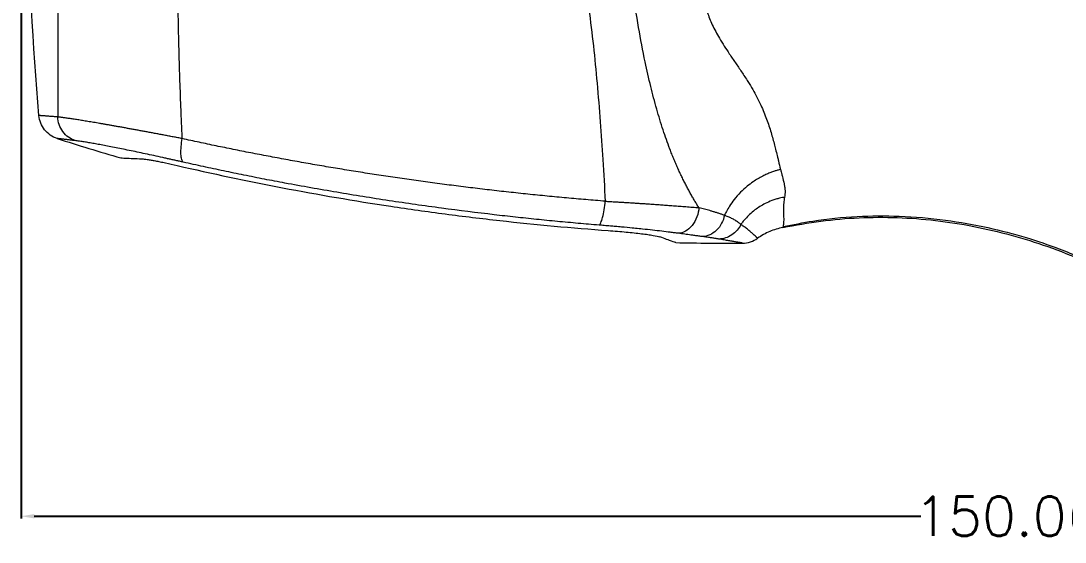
# Model space of a CAD drawing. Header units: inches. Extents: x 1424 to 4050, y 1126 to 1517.
# Drawn here: x 2525.5 to 2605, y 1310.1 to 1349.7 of the extents above; entities that cross this region are included whole.
import ezdxf

# ---------------------------------------------------------------- set-up
doc = ezdxf.new("R2010")
doc.units = ezdxf.units.IN
doc.header["$LTSCALE"] = 15
doc.styles.get("Standard").update_dxf_attribs({"font": 'txt', "bigfont": 'gbcbig.shx'})
doc.dimstyles.new('3', dxfattribs={"dimtxt": 3, "dimasz": 1, "dimexe": 0.18, "dimexo": 0.0625, "dimgap": 0.09, "dimtad": 0, "dimdsep": 46, "dimtxsty": 'Standard', "dimcen": 1, "dimclrd": 3, "dimclre": 3, "dimadec": 0, "dimazin": 2, "dimtfac": 1, "dimtofl": 0, "dimtmove": 0, "dimatfit": 3, "dimfxl": 1, "dimtolj": 1, "dimtzin": 0, "dimarcsym": 0})

# ---------------------------------------------------------------- blocks, each defined once
blk = doc.blocks.new('*D185')
at = {"color": 3, "lineweight": -2}
for p, q in [((2525.558, 1375.044), (2525.558, 1311.862)), ((2675.615, 1329.68), (2675.615, 1311.862)), ((2526.558, 1312.042), (2593.996, 1312.042)), ((2674.615, 1312.042), (2607.176, 1312.042))]:
    blk.add_line(p, q, dxfattribs=at)
at = {"color": 3}
for points in [[(2526.558, 1312.208), (2526.558, 1311.875), (2525.558, 1312.042)], [(2674.615, 1312.208), (2674.615, 1311.875), (2675.615, 1312.042)]]:
    blk.add_solid(points, dxfattribs=at)
at = {"layer": 'Defpoints', "color": 0}
for p in [(2525.558, 1375.106), (2675.615, 1329.742), (2675.615, 1312.042)]:
    blk.add_point(p, dxfattribs=at)
at = {"color": 0, "insert": (2600.586, 1312.042), "char_height": 3, "attachment_point": 5}
blk.add_mtext('\\A1;150.06', dxfattribs=at)
blk = doc.blocks.new('*D193')
at = {"color": 3, "lineweight": -2}
for p, q in [((2567.575, 1415.401), (2698.008, 1415.401)), ((2697.828, 1414.401), (2697.828, 1374.825)), ((2697.828, 1323.069), (2697.828, 1362.645)), ((2645.939, 1322.069), (2698.008, 1322.069))]:
    blk.add_line(p, q, dxfattribs=at)
at = {"color": 3}
for points in [[(2697.661, 1414.401), (2697.994, 1414.401), (2697.828, 1415.401)], [(2697.661, 1323.069), (2697.994, 1323.069), (2697.828, 1322.069)]]:
    blk.add_solid(points, dxfattribs=at)
at = {"layer": 'Defpoints', "color": 0}
for p in [(2567.513, 1415.401), (2645.876, 1322.069), (2697.828, 1322.069)]:
    blk.add_point(p, dxfattribs=at)
at = {"color": 0, "insert": (2697.828, 1368.735), "char_height": 3, "attachment_point": 5, "rotation": 90}
blk.add_mtext('\\A1;93.33', dxfattribs=at)

msp = doc.modelspace()

# ---------------------------------------------------------------- linework, layer by layer
at = {"color": 7, "linetype": 'Continuous', "lineweight": 15}
for start, end in [(252.173, 253.91922), (268.71346, 270.47256)]:
    msp.add_arc((2579.077, 1498.643), 165.825, start, end, dxfattribs=at)
for points, knots in [([(2526.922, 1342.53), (2526.481, 1347.949), (2526.147, 1353.373), (2525.692, 1364.234), (2525.571, 1369.671), (2525.545, 1380.541), (2525.639, 1385.977), (2526.041, 1396.841), (2526.349, 1402.268), (2526.765, 1407.689)], [0, 0, 0, 0, 0.25, 0.25, 0.5, 0.5, 0.75, 0.75, 1, 1, 1, 1]), ([(2526.812, 1407.696), (2526.64, 1404.985), (2526.524, 1402.28), (2526.434, 1396.88), (2526.46, 1394.181), (2526.635, 1388.778), (2526.782, 1386.073), (2527.121, 1380.652), (2527.314, 1377.934), (2527.682, 1372.486), (2527.857, 1369.755), (2528.128, 1364.296), (2528.222, 1361.563), (2528.33, 1356.093), (2528.345, 1353.356), (2528.348, 1347.884), (2528.338, 1345.149), (2528.346, 1342.419)], [0, 0, 0, 0, 0.125, 0.125, 0.25, 0.25, 0.375, 0.375, 0.5, 0.5, 0.625, 0.625, 0.75, 0.75, 0.875, 0.875, 1, 1, 1, 1]), ([(2577.122, 1335.514), (2577.067, 1335.601), (2576.957, 1335.776), (2576.793, 1336.048), (2576.629, 1336.328), (2576.465, 1336.617), (2576.302, 1336.914), (2576.141, 1337.221), (2575.98, 1337.536), (2575.821, 1337.859), (2575.664, 1338.192), (2575.508, 1338.533), (2575.355, 1338.882), (2575.204, 1339.24), (2575.056, 1339.607), (2574.775, 1340.328), (2574.377, 1341.456), (2573.892, 1343.047), (2573.439, 1344.774), (2572.971, 1346.843), (2572.506, 1349.305), (2572.044, 1352.21), (2571.575, 1355.737), (2571.062, 1359.491), (2570.449, 1363.368), (2569.98, 1366.103), (2569.661, 1368.012), (2569.491, 1369.11), (2569.324, 1370.247), (2569.163, 1371.426), (2568.911, 1373.417), (2568.629, 1376.118), (2568.351, 1380.393), (2568.352, 1385.228), (2568.707, 1389.444), (2569.073, 1392.342), (2569.286, 1393.911), (2569.463, 1395.244), (2569.59, 1396.241), (2569.667, 1396.896), (2569.705, 1397.222)], [0, 0, 0, 0, 0.005689, 0.011425, 0.01721, 0.023047, 0.02894, 0.03489, 0.0409, 0.046974, 0.053113, 0.05932, 0.065597, 0.071948, 0.078374, 0.084877, 0.109456, 0.13568, 0.163616, 0.193314, 0.234733, 0.280099, 0.329678, 0.399432, 0.455331, 0.511231, 0.52776, 0.5449, 0.562652, 0.581024, 0.600021, 0.655748, 0.707151, 0.799961, 0.883378, 0.912063, 0.946921, 0.964689, 0.982383, 1, 1, 1, 1]), ([(2574.427, 1389.823), (2574.416, 1389.722), (2574.395, 1389.525), (2574.367, 1389.231), (2574.343, 1388.95), (2574.314, 1388.557), (2574.285, 1388.04), (2574.264, 1387.362), (2574.259, 1386.633), (2574.272, 1385.832), (2574.304, 1384.95), (2574.37, 1383.624), (2574.503, 1381.807), (2574.68, 1379.893), (2574.831, 1378.283), (2574.951, 1376.992), (2575.08, 1375.691), (2575.22, 1374.356), (2575.376, 1373.034), (2575.612, 1371.311), (2575.891, 1369.653), (2576.18, 1368.071), (2576.393, 1366.922), (2576.587, 1365.85), (2576.806, 1364.556), (2576.962, 1363.373), (2577.044, 1362.219), (2577.073, 1361.398), (2577.079, 1360.53), (2577.069, 1359.289), (2577.035, 1357.92), (2577.003, 1356.58), (2576.986, 1355.335), (2577.016, 1354.257), (2577.111, 1353.255), (2577.198, 1352.618), (2577.309, 1352.015), (2577.44, 1351.445), (2577.586, 1350.906), (2577.798, 1350.227), (2578.138, 1349.384), (2578.713, 1348.326), (2579.324, 1347.382), (2579.897, 1346.539), (2580.374, 1345.837), (2580.818, 1345.16), (2581.329, 1344.331), (2581.823, 1343.375), (2582.274, 1342.272), (2582.614, 1341.247), (2582.832, 1340.448), (2582.989, 1339.822), (2583.086, 1339.424), (2583.2, 1338.945), (2583.274, 1338.644), (2583.327, 1338.43)], [0, 0, 0, 0, 0.007304, 0.014202, 0.020687, 0.026752, 0.040912, 0.054936, 0.07025, 0.086387, 0.103759, 0.122986, 0.164298, 0.208179, 0.230897, 0.254179, 0.279751, 0.302685, 0.327463, 0.35205, 0.396762, 0.417976, 0.438481, 0.459541, 0.476462, 0.50894, 0.52354, 0.538593, 0.553054, 0.570175, 0.605284, 0.626635, 0.642116, 0.672123, 0.684411, 0.696107, 0.706702, 0.717411, 0.727711, 0.736953, 0.756012, 0.77734, 0.803675, 0.819143, 0.835231, 0.852153, 0.865741, 0.891686, 0.914921, 0.936424, 0.957139, 0.966714, 0.978007, 0.984279, 1, 1, 1, 1]), ([(2561.033, 1381.886), (2561.144, 1381.471), (2561.369, 1380.636), (2561.715, 1379.382), (2562.068, 1378.121), (2562.428, 1376.853), (2562.795, 1375.578), (2563.166, 1374.295), (2563.542, 1373.005), (2563.921, 1371.707), (2564.476, 1369.805), (2565.204, 1367.289), (2566.033, 1364.313), (2566.768, 1361.474), (2567.378, 1358.826), (2567.9, 1356.194), (2568.356, 1353.48), (2568.757, 1350.684), (2569.1, 1347.823), (2569.382, 1344.96), (2569.617, 1342.075), (2569.821, 1339.079), (2569.935, 1337.063), (2569.995, 1336.009)], [0, 0, 0, 0, 0.027549, 0.055287, 0.083202, 0.111292, 0.139559, 0.168002, 0.196623, 0.225422, 0.254397, 0.323203, 0.392706, 0.451786, 0.510487, 0.566296, 0.623237, 0.686375, 0.746913, 0.807542, 0.870442, 0.932253, 1, 1, 1, 1]), ([(2537.825, 1340.771), (2537.807, 1341.146), (2537.772, 1341.889), (2537.725, 1342.997), (2537.683, 1344.087), (2537.646, 1345.16), (2537.597, 1346.74), (2537.544, 1348.821), (2537.511, 1350.552), (2537.494, 1351.411)], [0, 0, 0, 0, 0.105826, 0.210009, 0.312543, 0.413423, 0.512644, 0.757855, 1, 1, 1, 1]), ([(2528.346, 1342.419), (2528.289, 1342.423), (2528.175, 1342.432), (2528.017, 1342.444), (2527.87, 1342.455), (2527.733, 1342.466), (2527.606, 1342.476), (2527.491, 1342.485), (2527.386, 1342.493), (2527.291, 1342.501), (2527.208, 1342.507), (2527.135, 1342.513), (2527.072, 1342.518), (2527.021, 1342.522), (2526.98, 1342.525), (2526.949, 1342.528), (2526.929, 1342.53), (2526.925, 1342.53), (2526.922, 1342.53)], [0, 0, 0, 0, 0.063423, 0.126722, 0.189897, 0.252943, 0.315863, 0.378656, 0.441326, 0.503875, 0.566305, 0.62862, 0.69082, 0.752903, 0.814865, 0.876703, 0.938416, 1, 1, 1, 1]), ([(2528.31, 1340.78), (2528.121, 1340.841), (2527.945, 1340.928), (2527.62, 1341.153), (2527.474, 1341.289), (2527.229, 1341.597), (2527.129, 1341.771), (2526.984, 1342.136), (2526.938, 1342.332), (2526.922, 1342.53)], [0, 0, 0, 0, 0.25, 0.25, 0.5, 0.5, 0.75, 0.75, 1, 1, 1, 1]), ([(2537.825, 1340.771), (2537.709, 1340.793), (2537.477, 1340.838), (2537.132, 1340.903), (2536.792, 1340.968), (2536.455, 1341.032), (2536.123, 1341.095), (2535.795, 1341.156), (2535.472, 1341.217), (2535.154, 1341.276), (2534.841, 1341.334), (2534.534, 1341.391), (2534.231, 1341.447), (2533.934, 1341.501), (2533.643, 1341.554), (2533.358, 1341.606), (2533.079, 1341.656), (2532.805, 1341.705), (2532.539, 1341.752), (2532.278, 1341.798), (2532.024, 1341.843), (2531.777, 1341.885), (2531.536, 1341.927), (2531.303, 1341.967), (2531.076, 1342.005), (2530.856, 1342.042), (2530.644, 1342.078), (2530.438, 1342.111), (2530.24, 1342.143), (2530.049, 1342.174), (2529.866, 1342.203), (2529.69, 1342.231), (2529.521, 1342.256), (2529.36, 1342.281), (2529.207, 1342.303), (2529.061, 1342.325), (2528.923, 1342.344), (2528.792, 1342.362), (2528.669, 1342.379), (2528.553, 1342.394), (2528.445, 1342.407), (2528.379, 1342.415), (2528.346, 1342.419)], [0, 0, 0, 0, 0.0266018, 0.0531202, 0.0795554, 0.1059074, 0.1321766, 0.1583634, 0.1844685, 0.2104926, 0.2364368, 0.2623012, 0.2880853, 0.3137884, 0.3394102, 0.3649504, 0.3904088, 0.4157856, 0.4410812, 0.4662954, 0.4914276, 0.5164774, 0.5414442, 0.5663278, 0.591128, 0.6158448, 0.6404782, 0.6650286, 0.6894961, 0.7138807, 0.7381827, 0.7624023, 0.7865399, 0.8105959, 0.834571, 0.8584645, 0.8822745, 0.905999, 0.9296358, 0.9531828, 0.9766382, 1, 1, 1, 1]), ([(2529.664, 1340.62), (2529.491, 1340.678), (2529.319, 1340.764), (2529.001, 1340.994), (2528.856, 1341.138), (2528.615, 1341.466), (2528.52, 1341.651), (2528.39, 1342.032), (2528.355, 1342.229), (2528.346, 1342.419)], [0, 0, 0, 0, 0.25, 0.25, 0.5, 0.5, 0.75, 0.75, 1, 1, 1, 1]), ([(2529.664, 1340.62), (2529.61, 1340.627), (2529.503, 1340.639), (2529.355, 1340.656), (2529.216, 1340.673), (2529.087, 1340.688), (2528.967, 1340.702), (2528.857, 1340.715), (2528.757, 1340.726), (2528.649, 1340.739), (2528.541, 1340.752), (2528.442, 1340.764), (2528.371, 1340.772), (2528.324, 1340.778), (2528.315, 1340.779), (2528.31, 1340.78)], [0, 0, 0, 0, 0.062729, 0.125357, 0.187905, 0.250392, 0.312839, 0.375266, 0.437694, 0.500141, 0.60066, 0.700817, 0.800701, 0.9004, 1, 1, 1, 1]), ([(2537.898, 1338.981), (2537.804, 1339.002), (2537.614, 1339.045), (2537.332, 1339.108), (2537.052, 1339.17), (2536.775, 1339.231), (2536.363, 1339.322), (2535.822, 1339.441), (2535.166, 1339.582), (2534.532, 1339.717), (2533.718, 1339.887), (2532.768, 1340.08), (2531.923, 1340.245), (2531.32, 1340.357), (2530.905, 1340.431), (2530.529, 1340.495), (2530.232, 1340.542), (2530, 1340.576), (2529.819, 1340.601), (2529.716, 1340.614), (2529.664, 1340.62)], [0, 0, 0, 0, 0.0250782, 0.0501205, 0.0751414, 0.1001557, 0.1251781, 0.1878029, 0.250261, 0.3128412, 0.3753106, 0.5002607, 0.6251679, 0.6876406, 0.750104, 0.8125954, 0.8750634, 0.9167358, 0.958356, 1, 1, 1, 1]), ([(2537.898, 1338.981), (2537.851, 1339.016), (2537.809, 1339.084), (2537.746, 1339.292), (2537.726, 1339.432), (2537.712, 1339.765), (2537.719, 1339.958), (2537.757, 1340.361), (2537.787, 1340.57), (2537.825, 1340.771)], [0, 0, 0, 0, 0.25, 0.25, 0.5, 0.5, 0.75, 0.75, 1, 1, 1, 1]), ([(2569.995, 1336.009), (2569.749, 1336.028), (2569.258, 1336.067), (2568.521, 1336.128), (2567.784, 1336.192), (2567.048, 1336.258), (2566.313, 1336.326), (2565.578, 1336.396), (2564.845, 1336.469), (2564.112, 1336.543), (2563.381, 1336.62), (2562.65, 1336.7), (2561.922, 1336.781), (2561.194, 1336.864), (2560.468, 1336.95), (2559.744, 1337.037), (2559.021, 1337.127), (2558.3, 1337.218), (2557.581, 1337.312), (2556.864, 1337.407), (2556.149, 1337.505), (2555.436, 1337.604), (2554.725, 1337.705), (2554.016, 1337.808), (2553.309, 1337.913), (2552.605, 1338.02), (2551.903, 1338.128), (2551.203, 1338.238), (2550.506, 1338.35), (2549.812, 1338.463), (2549.12, 1338.579), (2548.431, 1338.696), (2547.745, 1338.814), (2547.062, 1338.934), (2546.381, 1339.056), (2545.704, 1339.179), (2545.029, 1339.304), (2544.358, 1339.43), (2543.69, 1339.558), (2543.024, 1339.687), (2542.363, 1339.818), (2541.704, 1339.95), (2541.049, 1340.083), (2540.397, 1340.218), (2539.749, 1340.354), (2539.104, 1340.492), (2538.463, 1340.63), (2538.038, 1340.724), (2537.825, 1340.771)], [0, 0, 0, 0, 0.02289, 0.045731, 0.068523, 0.091265, 0.113957, 0.136599, 0.15919, 0.181729, 0.204218, 0.226654, 0.249039, 0.271371, 0.293651, 0.31588, 0.338056, 0.36018, 0.382252, 0.404273, 0.426242, 0.44816, 0.470026, 0.491841, 0.513605, 0.535318, 0.556979, 0.578589, 0.600149, 0.621657, 0.643114, 0.664519, 0.685874, 0.707178, 0.72843, 0.749631, 0.770781, 0.79188, 0.812927, 0.833922, 0.854865, 0.875756, 0.896595, 0.917382, 0.938116, 0.958797, 0.979425, 1, 1, 1, 1]), ([(2533.144, 1339.306), (2533.154, 1339.306), (2533.295, 1339.299), (2533.834, 1339.275), (2534.231, 1339.256), (2534.754, 1339.232)], [0, 0, 0, 0, 0.5, 0.5, 1, 1, 1, 1]), ([(2534.754, 1339.232), (2534.854, 1339.228), (2534.99, 1339.213), (2535.247, 1339.175), (2535.342, 1339.16), (2535.547, 1339.125), (2535.766, 1339.086), (2536.012, 1339.038), (2536.271, 1338.986), (2536.408, 1338.957), (2536.829, 1338.867), (2537.126, 1338.8), (2537.44, 1338.727)], [0, 0, 0, 0, 0.25, 0.25, 0.375, 0.375, 0.5, 0.625, 0.625, 0.75, 0.75, 1, 1, 1, 1]), ([(2537.44, 1338.727), (2540.065, 1338.113), (2542.735, 1337.548), (2548.166, 1336.512), (2550.909, 1336.044), (2555.06, 1335.419), (2556.445, 1335.224), (2559.21, 1334.862), (2560.591, 1334.694), (2564.728, 1334.232), (2567.481, 1333.978), (2570.227, 1333.778)], [0, 0, 0, 0, 0.25, 0.25, 0.5, 0.5, 0.625, 0.625, 0.75, 0.75, 1, 1, 1, 1]), ([(2569.524, 1334.192), (2569.26, 1334.213), (2568.733, 1334.257), (2567.94, 1334.325), (2567.146, 1334.397), (2566.351, 1334.471), (2565.555, 1334.548), (2564.757, 1334.628), (2563.958, 1334.711), (2563.158, 1334.797), (2562.357, 1334.886), (2560.488, 1335.1), (2557.549, 1335.467), (2553.551, 1336.037), (2549.571, 1336.675), (2546.414, 1337.237), (2544.066, 1337.685), (2542.51, 1337.993), (2540.963, 1338.312), (2539.424, 1338.64), (2538.407, 1338.867), (2537.898, 1338.981)], [0, 0, 0, 0, 0.024978, 0.049952, 0.074926, 0.099902, 0.124884, 0.149876, 0.174881, 0.199903, 0.224945, 0.25001, 0.375018, 0.499985, 0.624826, 0.749965, 0.799924, 0.849881, 0.899862, 0.949893, 1, 1, 1, 1]), ([(2583.327, 1338.43), (2583.253, 1338.41), (2583.095, 1338.367), (2582.847, 1338.288), (2582.576, 1338.19), (2582.283, 1338.068), (2581.823, 1337.849), (2581.312, 1337.547), (2580.749, 1337.126), (2580.26, 1336.682), (2579.813, 1336.175), (2579.464, 1335.68), (2579.226, 1335.276), (2579.11, 1335.037), (2579.062, 1334.939)], [0, 0, 0, 0, 0.039863, 0.084785, 0.134771, 0.189823, 0.249943, 0.401064, 0.499992, 0.619766, 0.750086, 0.858375, 0.941685, 1, 1, 1, 1]), ([(2583.327, 1338.43), (2583.337, 1338.391), (2583.36, 1338.298), (2583.409, 1338.113), (2583.498, 1337.781), (2583.588, 1337.417), (2583.647, 1337.065), (2583.672, 1336.804), (2583.673, 1336.554), (2583.647, 1336.391), (2583.634, 1336.312)], [0, 0, 0, 0, 0.049281, 0.11856, 0.24049, 0.490999, 0.623581, 0.745423, 0.876507, 1, 1, 1, 1]), ([(2569.524, 1334.192), (2569.565, 1334.215), (2569.61, 1334.273), (2569.703, 1334.471), (2569.751, 1334.611), (2569.839, 1334.952), (2569.88, 1335.154), (2569.948, 1335.577), (2569.975, 1335.798), (2569.995, 1336.009)], [0, 0, 0, 0, 0.25, 0.25, 0.5, 0.5, 0.75, 0.75, 1, 1, 1, 1]), ([(2569.995, 1336.009), (2570.109, 1336.002), (2570.338, 1335.989), (2570.682, 1335.969), (2571.031, 1335.948), (2571.384, 1335.927), (2571.739, 1335.905), (2572.098, 1335.882), (2572.458, 1335.859), (2572.82, 1335.835), (2573.182, 1335.811), (2573.543, 1335.787), (2573.917, 1335.761), (2574.313, 1335.733), (2574.74, 1335.702), (2575.191, 1335.668), (2575.663, 1335.632), (2576.149, 1335.594), (2576.645, 1335.554), (2576.959, 1335.528), (2577.122, 1335.514)], [0, 0, 0, 0, 0.041188, 0.083211, 0.126065, 0.169742, 0.214237, 0.25954, 0.305638, 0.352521, 0.400171, 0.448572, 0.497706, 0.552925, 0.613752, 0.68016, 0.752096, 0.829474, 0.912166, 1, 1, 1, 1]), ([(2583.634, 1336.312), (2583.578, 1336.302), (2583.449, 1336.279), (2583.231, 1336.23), (2582.964, 1336.157), (2582.595, 1336.031), (2582.183, 1335.851), (2581.753, 1335.609), (2581.35, 1335.332), (2580.981, 1335.019), (2580.676, 1334.703), (2580.464, 1334.448), (2580.355, 1334.297), (2580.311, 1334.236)], [0, 0, 0, 0, 0.041915, 0.096725, 0.164677, 0.245998, 0.385095, 0.497948, 0.613759, 0.750872, 0.860521, 0.943421, 1, 1, 1, 1]), ([(2577.123, 1335.514), (2577.105, 1335.287), (2577.056, 1335.044), (2576.883, 1334.576), (2576.759, 1334.352), (2576.455, 1333.977), (2576.277, 1333.828), (2575.909, 1333.628), (2575.721, 1333.577), (2575.546, 1333.567)], [0, 0, 0, 0, 0.25, 0.25, 0.5, 0.5, 0.75, 0.75, 1, 1, 1, 1]), ([(2579.062, 1334.939), (2578.988, 1334.965), (2578.842, 1335.016), (2578.617, 1335.09), (2578.392, 1335.161), (2578.167, 1335.23), (2577.891, 1335.31), (2577.547, 1335.405), (2577.268, 1335.477), (2577.123, 1335.514)], [0, 0, 0, 0, 0.126441, 0.249914, 0.370505, 0.488226, 0.602937, 0.792709, 1, 1, 1, 1]), ([(2579.062, 1334.939), (2579.021, 1334.735), (2578.95, 1334.525), (2578.746, 1334.131), (2578.613, 1333.947), (2578.303, 1333.643), (2578.127, 1333.523), (2577.764, 1333.363), (2577.579, 1333.322), (2577.404, 1333.314)], [0, 0, 0, 0, 0.25, 0.25, 0.5, 0.5, 0.75, 0.75, 1, 1, 1, 1]), ([(2580.311, 1334.236), (2580.285, 1334.26), (2580.235, 1334.305), (2580.152, 1334.37), (2580.072, 1334.427), (2579.998, 1334.478), (2579.93, 1334.522), (2579.808, 1334.597), (2579.619, 1334.7), (2579.349, 1334.827), (2579.156, 1334.902), (2579.062, 1334.939)], [0, 0, 0, 0, 0.097918, 0.185769, 0.263801, 0.332313, 0.391315, 0.440937, 0.637029, 0.823177, 1, 1, 1, 1]), ([(2583.501, 1334.009), (2584.465, 1334.2), (2585.43, 1334.365), (2587.362, 1334.618), (2588.329, 1334.705), (2591.233, 1334.839), (2593.174, 1334.768), (2596.091, 1334.431), (2597.067, 1334.279), (2598.99, 1333.905), (2599.939, 1333.683), (2601.817, 1333.17), (2602.745, 1332.878), (2604.579, 1332.227), (2605.486, 1331.869), (2608.181, 1330.717), (2609.948, 1329.855), (2612.611, 1328.597), (2613.5, 1328.184), (2615.29, 1327.399), (2616.191, 1327.028), (2620.729, 1325.283), (2624.461, 1324.244), (2630.187, 1323.133), (2632.117, 1322.838), (2635.042, 1322.5), (2636.022, 1322.405), (2637.991, 1322.248), (2638.977, 1322.187), (2643.894, 1321.964), (2647.804, 1322.044), (2655.578, 1322.721), (2659.443, 1323.318), (2664.239, 1324.453), (2665.198, 1324.7), (2667.105, 1325.235), (2668.051, 1325.522), (2670.869, 1326.447), (2672.718, 1327.147), (2674.533, 1327.944)], [0, 0, 0, 0, 0.03125, 0.03125, 0.0625, 0.0625, 0.125, 0.125, 0.15625, 0.15625, 0.1875, 0.1875, 0.21875, 0.21875, 0.25, 0.25, 0.3125, 0.3125, 0.34375, 0.34375, 0.375, 0.375, 0.5, 0.5, 0.5625, 0.5625, 0.59375, 0.59375, 0.625, 0.625, 0.75, 0.75, 0.875, 0.875, 0.90625, 0.90625, 0.9375, 0.9375, 1, 1, 1, 1]), ([(2583.531, 1334.074), (2584.283, 1334.227), (2586.14, 1334.606), (2589.095, 1334.893), (2592.469, 1334.92), (2595.8, 1334.632), (2599.026, 1334.058), (2601.907, 1333.305), (2604.248, 1332.506), (2606.076, 1331.775), (2607.484, 1331.163), (2608.757, 1330.582), (2610.585, 1329.726), (2613.048, 1328.552), (2616.221, 1327.175), (2619.154, 1326.102), (2621.788, 1325.274), (2624.132, 1324.628), (2626.674, 1324.026), (2629.508, 1323.467), (2632.689, 1322.974), (2636.226, 1322.58), (2639.932, 1322.33), (2643.772, 1322.233), (2647.709, 1322.299), (2651.888, 1322.557), (2656.291, 1323.048), (2660.884, 1323.812), (2665.609, 1324.907), (2670.202, 1326.266), (2673.126, 1327.472), (2674.502, 1328.039)], [0, 0, 0, 0, 0.024552, 0.06062, 0.094734, 0.13236, 0.167387, 0.199416, 0.227524, 0.24645, 0.26238, 0.27665, 0.291205, 0.326934, 0.363932, 0.4018, 0.42678, 0.452234, 0.479559, 0.510308, 0.544589, 0.582513, 0.624086, 0.663385, 0.705352, 0.749993, 0.797295, 0.847013, 0.898842, 0.952417, 1, 1, 1, 1]), ([(2575.546, 1333.567), (2575.453, 1333.578), (2575.251, 1333.604), (2574.841, 1333.657), (2574.087, 1333.753), (2573.181, 1333.853), (2572.402, 1333.932), (2571.87, 1333.985), (2571.359, 1334.034), (2570.797, 1334.084), (2570.354, 1334.122), (2569.943, 1334.156), (2569.654, 1334.181), (2569.524, 1334.192)], [0, 0, 0, 0, 0.057796, 0.125171, 0.250042, 0.499987, 0.586743, 0.624958, 0.749991, 0.821354, 0.874878, 0.943828, 1, 1, 1, 1]), ([(2570.227, 1333.778), (2570.704, 1333.744), (2571.157, 1333.706), (2571.799, 1333.645), (2572.006, 1333.624), (2572.396, 1333.582), (2572.579, 1333.561), (2572.924, 1333.518), (2573.086, 1333.496), (2573.38, 1333.452), (2573.512, 1333.431), (2573.863, 1333.368), (2574.039, 1333.327), (2574.145, 1333.29)], [0, 0, 0, 0, 0.25, 0.25, 0.375, 0.375, 0.5, 0.5, 0.625, 0.625, 0.75, 0.75, 1, 1, 1, 1]), ([(2580.311, 1334.236), (2580.235, 1334.082), (2580.137, 1333.932), (2579.901, 1333.661), (2579.763, 1333.54), (2579.463, 1333.342), (2579.3, 1333.266), (2578.968, 1333.163), (2578.799, 1333.137), (2578.636, 1333.133)], [0, 0, 0, 0, 0.25, 0.25, 0.5, 0.5, 0.75, 0.75, 1, 1, 1, 1]), ([(2581.585, 1333.189), (2581.583, 1333.191), (2581.58, 1333.193), (2581.567, 1333.205), (2581.548, 1333.223), (2581.521, 1333.247), (2581.488, 1333.277), (2581.429, 1333.332), (2581.328, 1333.428), (2581.169, 1333.573), (2580.973, 1333.747), (2580.757, 1333.922), (2580.523, 1334.094), (2580.369, 1334.197), (2580.311, 1334.236)], [0, 0, 0, 0, 0.0586229, 0.1169562, 0.1750044, 0.2327776, 0.2902887, 0.34755, 0.4814684, 0.621062, 0.7121077, 0.833095, 0.9372736, 1, 1, 1, 1]), ([(2583.501, 1334.009), (2583.155, 1333.941), (2582.822, 1333.838), (2582.182, 1333.564), (2581.873, 1333.392), (2581.585, 1333.189)], [0, 0, 0, 0, 0.5, 0.5, 1, 1, 1, 1]), ([(2583.524, 1334.111), (2583.519, 1334.087), (2583.506, 1334.026), (2583.503, 1334.016), (2583.501, 1334.009)], [0, 0, 0, 0, 0.3951863, 1, 1, 1, 1]), ([(2575.353, 1332.86), (2575.346, 1332.862), (2575.241, 1332.9), (2574.837, 1333.043), (2574.539, 1333.15), (2574.145, 1333.29)], [0, 0, 0, 0, 0.5, 0.5, 1, 1, 1, 1]), ([(2577.404, 1333.314), (2577.307, 1333.327), (2577.115, 1333.353), (2576.817, 1333.393), (2576.463, 1333.441), (2576.044, 1333.498), (2575.713, 1333.544), (2575.546, 1333.567)], [0, 0, 0, 0, 0.168624, 0.335282, 0.500039, 0.748128, 1, 1, 1, 1]), ([(2578.636, 1333.133), (2578.606, 1333.139), (2578.544, 1333.15), (2578.44, 1333.167), (2578.326, 1333.185), (2578.2, 1333.204), (2578.063, 1333.224), (2577.915, 1333.245), (2577.755, 1333.267), (2577.585, 1333.29), (2577.465, 1333.306), (2577.404, 1333.314)], [0, 0, 0, 0, 0.097018, 0.197363, 0.301134, 0.408415, 0.519287, 0.63382, 0.752079, 0.874121, 1, 1, 1, 1]), ([(2580.444, 1332.823), (2580.442, 1332.824), (2580.438, 1332.824), (2580.421, 1332.827), (2580.396, 1332.832), (2580.361, 1332.838), (2580.297, 1332.849), (2580.179, 1332.869), (2579.978, 1332.903), (2579.717, 1332.947), (2579.406, 1332.999), (2579.045, 1333.06), (2578.775, 1333.108), (2578.636, 1333.133)], [0, 0, 0, 0, 0.050467, 0.100758, 0.150889, 0.200877, 0.250738, 0.376366, 0.500715, 0.623079, 0.749931, 0.870707, 1, 1, 1, 1]), ([(2580.444, 1332.823), (2580.649, 1332.825), (2580.847, 1332.857), (2581.234, 1332.981), (2581.417, 1333.072), (2581.585, 1333.189)], [0, 0, 0, 0, 0.5, 0.5, 1, 1, 1, 1])]:
    msp.add_open_spline(points, degree=3, knots=knots, dxfattribs=at)
at = {"color": 8, "linetype": 'Continuous', "lineweight": 15}
msp.add_open_spline([(2583.634, 1336.312), (2583.621, 1336.238), (2583.592, 1336.085), (2583.567, 1335.872), (2583.552, 1335.669), (2583.546, 1335.475), (2583.546, 1335.29), (2583.552, 1335.091), (2583.561, 1334.892), (2583.569, 1334.718), (2583.571, 1334.52), (2583.558, 1334.325), (2583.538, 1334.172), (2583.527, 1334.126), (2583.524, 1334.111)], degree=3, knots=[0, 0, 0, 0, 0.05259, 0.10964, 0.166213, 0.223688, 0.28776, 0.351284, 0.442117, 0.53407, 0.60061, 0.76128, 0.923906, 1, 1, 1, 1], dxfattribs=at)

# ---------------------------------------------------------------- dimensions: what is measured, and where the dimension line sits
dim = msp.add_linear_dim(base=(2697.828, 1322.069), p1=(2567.513, 1415.401), p2=(2645.876, 1322.069), angle=90, dimstyle='3')
dim.commit()
dim.dimension.update_dxf_attribs({"geometry": '*D193', "text_midpoint": (2697.828, 1368.735)})
dim = msp.add_linear_dim(base=(2675.615, 1312.042), p1=(2525.558, 1375.106), p2=(2675.615, 1329.742), dimstyle='3')
dim.commit()
dim.dimension.update_dxf_attribs({"geometry": '*D185', "text_midpoint": (2600.586, 1312.042)})

doc.saveas('drawing.dxf')
